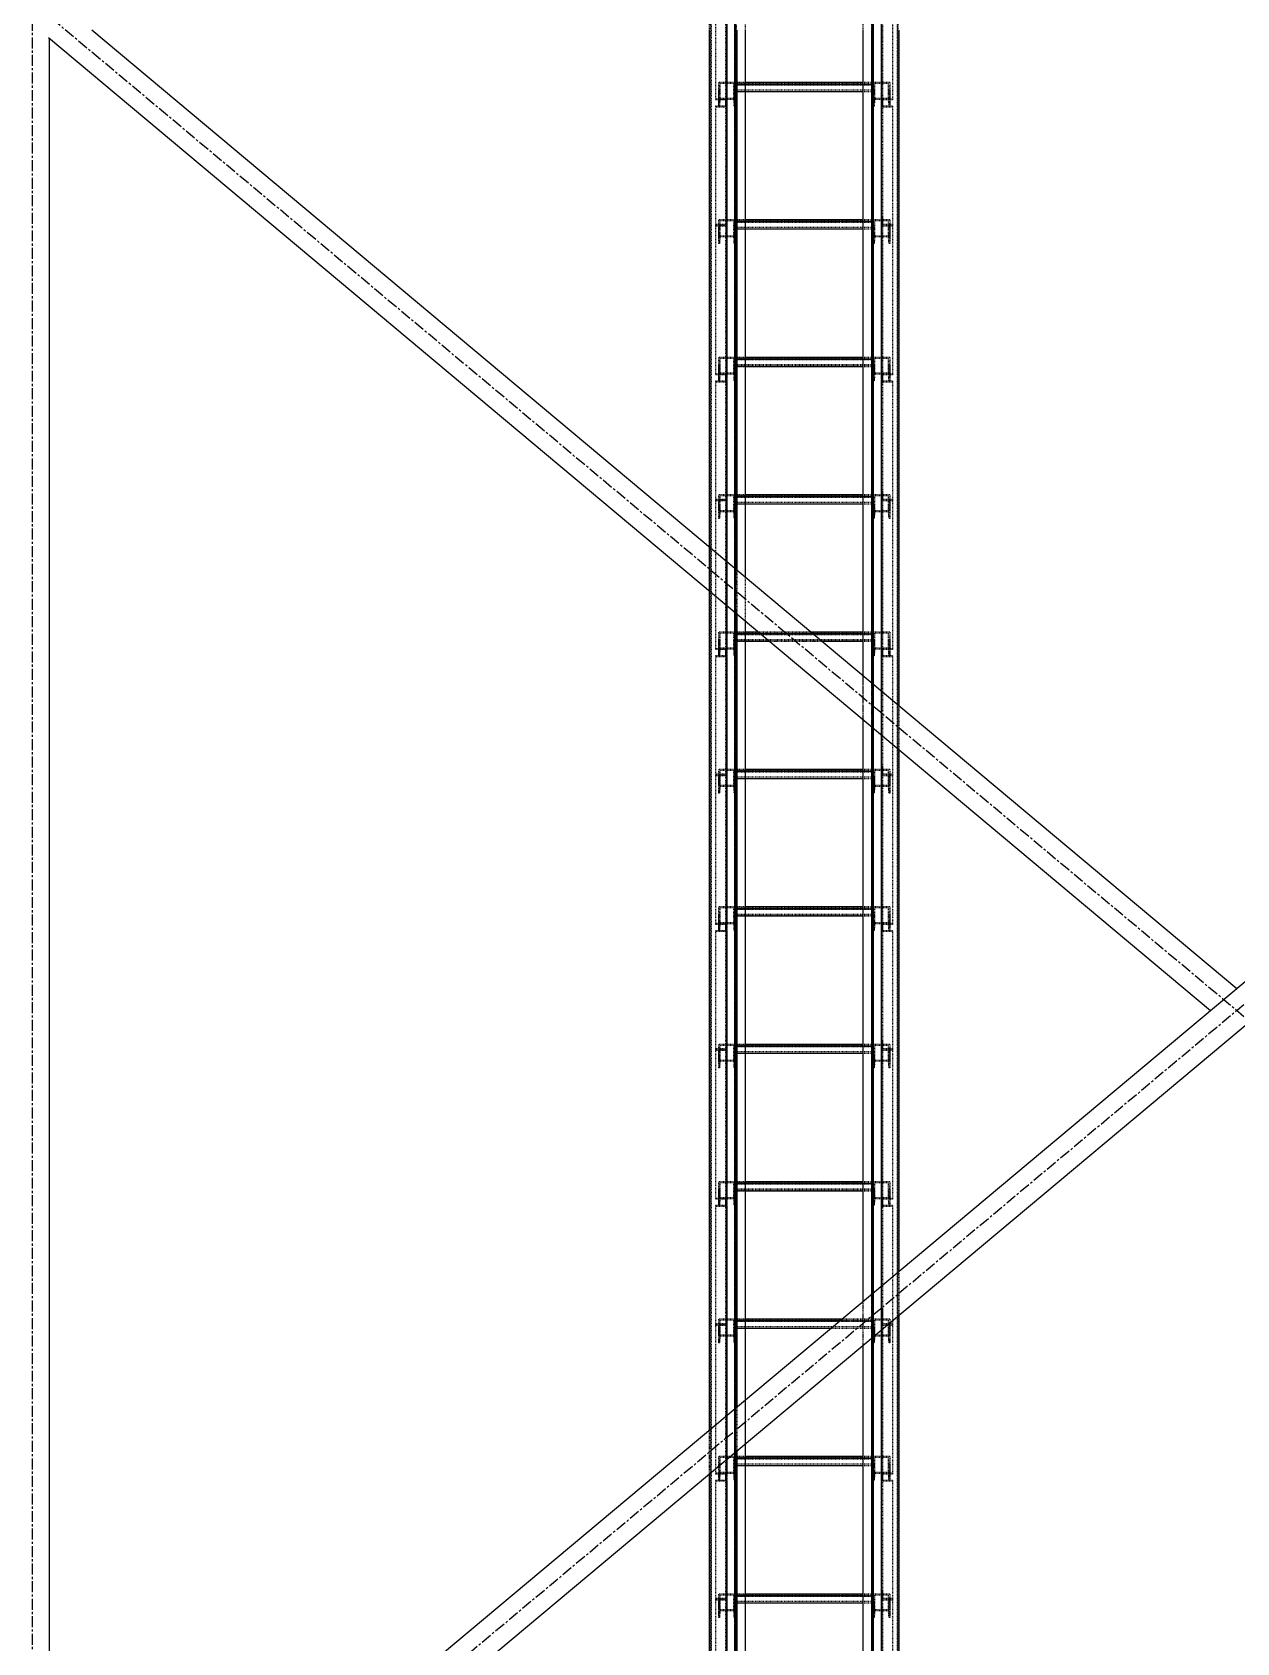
# Model space of a CAD drawing. Header units: millimetres. Extents: x 5143 to 30813, y 232 to 21408.
# Drawn here: x 10096 to 10968, y 6263 to 7429 of the extents above; entities that cross this region are included whole.
import ezdxf

# ---------------------------------------------------------------- set-up
doc = ezdxf.new("R2010")
doc.units = ezdxf.units.MM
doc.header["$LTSCALE"] = 0.25
for name, pattern in [('CENTER', [50.8, 31.75, -6.35, 6.35, -6.35]), ('XKITLINE00', [0]), ('XKITLINE02', [4, 2, -2]), ('XKITLINE03', [6, 3, -1, 1, -1])]:
    doc.linetypes.add(name, pattern=pattern)

msp = doc.modelspace()

# ---------------------------------------------------------------- linework, layer by layer
at = {"color": 3, "linetype": 'XKITLINE02'}
for p, q in [((10586.3, 7532.5), (10586.3, 5921.8)), ((10587.1, 7532.5), (10587.2, 5888.1)), ((10587.7, 7532), (10587.7, 5887.3)), ((10604.9, 7532), (10604.9, 5887.3)), ((10605, 7540.3), (10605, 5898.2)), ((10605.4, 7532.5), (10605.5, 5888.1)), ((10605.8, 7540.1), (10605.8, 5898.4)), ((10703.7, 7532.5), (10703.7, 5960.3)), ((10704.1, 7540.1), (10704.1, 5898.4)), ((10704.5, 7532.5), (10704.5, 5888.1)), ((10705, 7540.3), (10705, 5898.2)), ((10705.1, 7532), (10705.1, 5887.3)), ((10722.3, 7532), (10722.3, 5887.3)), ((10722.8, 7532.5), (10722.8, 5888.1)), ((10711, 7487.7), (10711, 7374.9)), ((10711.8, 7487.1), (10711.8, 7374.9)), ((10719, 7487.7), (10719, 7379.6)), ((10612.5, 7485), (10612.5, 5900.2)), ((10591, 7469.4), (10591, 7379.6)), ((10598.2, 7469.4), (10598.2, 7374.9)), ((10599, 7469.4), (10599, 7374.9)), ((10697.5, 7470.6), (10697.5, 5900.2)), ((10593, 7392.2), (10593, 7386.7)), ((10605, 7392.2), (10593, 7392.2)), ((10593, 7392.2), (10593, 7380.1)), ((10605, 7392.2), (10605, 7386.7)), ((10605, 7392.2), (10605, 7380.6)), ((10605, 7392.2), (10605, 7385.5)), ((10612.5, 7392.2), (10605, 7392.2)), ((10705, 7392.2), (10697.5, 7392.2)), ((10705, 7392.2), (10705, 7385.5)), ((10705, 7392.2), (10705, 7380.6)), ((10705, 7392.2), (10705, 7386.7)), ((10717, 7392.2), (10705, 7392.2)), ((10717, 7392.2), (10717, 7380.6)), ((10717, 7392.2), (10717, 7386.7)), ((10593.7, 7386.7), (10593, 7386.7)), ((10593, 7386.7), (10593, 7375.1)), ((10605, 7380.6), (10593, 7380.6)), ((10594.1, 7391.5), (10593.7, 7386.7)), ((10593.7, 7386.7), (10593.7, 7375.1)), ((10604, 7391.5), (10594.1, 7391.5)), ((10594.1, 7391.5), (10594.1, 7379.9)), ((10599, 7380.7), (10598.2, 7380.7)), ((10598.2, 7380.7), (10598.2, 7375)), ((10598.2, 7380.7), (10598.2, 7289.4)), ((10599, 7380.7), (10599, 7374.3)), ((10599, 7380.7), (10599, 7288.7)), ((10604, 7391.5), (10604.3, 7386.7)), ((10604, 7391.5), (10604, 7379.9)), ((10605, 7386.7), (10604.3, 7386.7)), ((10604.3, 7386.7), (10604.3, 7375.1)), ((10705, 7391.4), (10605, 7391.4)), ((10612.5, 7390.9), (10605, 7390.9)), ((10705, 7390.3), (10605, 7390.3)), ((10605, 7386.7), (10605, 7375.1)), ((10705, 7386.7), (10605, 7386.7)), ((10705, 7386.6), (10605, 7386.6)), ((10705, 7385.5), (10605, 7385.5)), ((10612.5, 7385.5), (10605, 7385.5)), ((10605, 7380.6), (10605, 7375.1)), ((10705, 7390.9), (10697.5, 7390.9)), ((10705, 7385.5), (10697.5, 7385.5)), ((10705, 7386.7), (10705, 7375.1)), ((10705.7, 7386.7), (10705, 7386.7)), ((10705, 7380.6), (10705, 7375.1)), ((10717, 7380.6), (10705, 7380.6)), ((10706.1, 7391.5), (10705.7, 7386.7)), ((10705.7, 7386.7), (10705.7, 7375.1)), ((10706.1, 7391.5), (10706.1, 7379.9)), ((10715.9, 7391.5), (10706.1, 7391.5)), ((10711, 7380.7), (10711, 7288.7)), ((10711.8, 7380.7), (10711, 7380.7)), ((10711.8, 7380.7), (10711.8, 7289.4)), ((10715.9, 7391.5), (10715.9, 7379.9)), ((10715.9, 7391.5), (10716.3, 7386.7)), ((10716.3, 7386.7), (10716.3, 7375.1)), ((10717, 7386.7), (10716.3, 7386.7)), ((10717, 7386.7), (10717, 7375.1)), ((10717, 7380.6), (10717, 7375.1)), ((10599, 7380.1), (10591, 7380.1)), ((10598.2, 7379.6), (10591, 7379.6)), ((10598.2, 7375), (10591, 7375)), ((10591, 7375), (10591, 7374.3)), ((10591, 7375), (10591, 7288.7)), ((10599, 7374.3), (10591, 7374.3)), ((10593, 7380.1), (10593, 7375.1)), ((10593.7, 7375.1), (10593, 7375.1)), ((10594.1, 7379.9), (10593.7, 7375.1)), ((10604, 7379.9), (10594.1, 7379.9)), ((10599, 7374.9), (10598.2, 7374.9)), ((10604, 7379.9), (10604.3, 7375.1)), ((10605, 7375.1), (10604.3, 7375.1)), ((10705.7, 7375.1), (10705, 7375.1)), ((10706.1, 7379.9), (10705.7, 7375.1)), ((10715.9, 7379.9), (10706.1, 7379.9)), ((10711, 7380.1), (10711, 7374.9)), ((10719, 7380.1), (10711, 7380.1)), ((10711.8, 7374.9), (10711, 7374.9)), ((10719, 7374.3), (10711, 7374.3)), ((10711.8, 7379.6), (10711.8, 7374.9)), ((10719, 7379.6), (10711.8, 7379.6)), ((10719, 7375), (10711.8, 7375)), ((10715.9, 7379.9), (10716.3, 7375.1)), ((10717, 7375.1), (10716.3, 7375.1)), ((10719, 7380.1), (10719, 7379.6)), ((10719, 7375), (10719, 7288.7)), ((10598.2, 7289.4), (10591, 7289.4)), ((10591, 7288.7), (10591, 7288.2)), ((10599, 7288.7), (10591, 7288.7)), ((10591, 7288.7), (10591, 7180.7)), ((10599, 7288.7), (10591, 7288.7)), ((10598.2, 7288.2), (10591, 7288.2)), ((10593, 7292.7), (10593, 7287.2)), ((10605, 7292.7), (10593, 7292.7)), ((10593, 7292.7), (10593, 7281.1)), ((10593.7, 7287.2), (10593, 7287.2)), ((10593, 7287.2), (10593, 7275.7)), ((10594.1, 7292), (10593.7, 7287.2)), ((10593.7, 7287.2), (10593.7, 7275.7)), ((10604, 7292), (10594.1, 7292)), ((10594.1, 7292), (10594.1, 7280.4)), ((10599, 7295.1), (10598.2, 7295.1)), ((10598.2, 7288.2), (10598.2, 7280.4)), ((10598.2, 7288.2), (10598.2, 7176)), ((10599, 7288.7), (10599, 7176)), ((10604, 7292), (10604.3, 7287.2)), ((10604, 7292), (10604, 7280.4)), ((10605, 7287.2), (10604.3, 7287.2)), ((10604.3, 7287.2), (10604.3, 7275.7)), ((10605, 7292.7), (10605, 7287.2)), ((10605, 7292.7), (10605, 7281.1)), ((10605, 7292.7), (10605, 7286)), ((10612.5, 7292.7), (10605, 7292.7)), ((10705, 7291.9), (10605, 7291.9)), ((10612.5, 7291.5), (10605, 7291.5)), ((10705, 7290.9), (10605, 7290.9)), ((10605, 7287.2), (10605, 7275.7)), ((10705, 7287.2), (10605, 7287.2)), ((10705, 7287.2), (10605, 7287.2)), ((10705, 7292.7), (10697.5, 7292.7)), ((10705, 7291.5), (10697.5, 7291.5)), ((10705, 7292.7), (10705, 7286)), ((10705, 7292.7), (10705, 7281.1)), ((10705, 7292.7), (10705, 7287.2)), ((10717, 7292.7), (10705, 7292.7)), ((10705, 7287.2), (10705, 7275.7)), ((10705.7, 7287.2), (10705, 7287.2)), ((10706.1, 7292), (10705.7, 7287.2)), ((10705.7, 7287.2), (10705.7, 7275.7)), ((10706.1, 7292), (10706.1, 7280.4)), ((10715.9, 7292), (10706.1, 7292)), ((10711, 7295.1), (10711, 7288.7)), ((10711.8, 7295.1), (10711, 7295.1)), ((10711, 7288.7), (10711, 7176)), ((10719, 7288.7), (10711, 7288.7)), ((10719, 7288.7), (10711, 7288.7)), ((10711.8, 7295.1), (10711.8, 7289.4)), ((10719, 7289.4), (10711.8, 7289.4)), ((10711.8, 7288.2), (10711.8, 7176)), ((10719, 7288.2), (10711.8, 7288.2)), ((10715.9, 7292), (10715.9, 7280.4)), ((10715.9, 7292), (10716.3, 7287.2)), ((10716.3, 7287.2), (10716.3, 7275.7)), ((10717, 7287.2), (10716.3, 7287.2)), ((10717, 7292.7), (10717, 7281.1)), ((10717, 7292.7), (10717, 7287.2)), ((10717, 7287.2), (10717, 7275.7)), ((10719, 7289.4), (10719, 7288.7)), ((10719, 7288.7), (10719, 7180.7)), ((10593, 7281.1), (10593, 7275.7)), ((10605, 7281.1), (10593, 7281.1)), ((10593.7, 7275.7), (10593, 7275.7)), ((10594.1, 7280.4), (10593.7, 7275.7)), ((10604, 7280.4), (10594.1, 7280.4)), ((10599, 7283.5), (10598.2, 7283.5)), ((10599, 7281.1), (10599, 7181.2)), ((10604, 7280.4), (10604.3, 7275.7)), ((10605, 7275.7), (10604.3, 7275.7)), ((10705, 7286.1), (10605, 7286.1)), ((10612.5, 7286), (10605, 7286)), ((10605, 7281.1), (10605, 7275.7)), ((10705, 7286), (10697.5, 7286)), ((10705, 7281.1), (10705, 7275.7)), ((10717, 7281.1), (10705, 7281.1)), ((10705.7, 7275.7), (10705, 7275.7)), ((10706.1, 7280.4), (10705.7, 7275.7)), ((10715.9, 7280.4), (10706.1, 7280.4)), ((10711.8, 7283.5), (10711, 7283.5)), ((10715.9, 7280.4), (10716.3, 7275.7)), ((10717, 7275.7), (10716.3, 7275.7)), ((10717, 7281.1), (10717, 7275.7)), ((10593, 7193.2), (10593, 7187.8)), ((10605, 7193.2), (10593, 7193.2)), ((10593, 7193.2), (10593, 7181.2)), ((10593.7, 7187.8), (10593, 7187.8)), ((10593, 7187.8), (10593, 7176.2)), ((10594.1, 7192.5), (10593.7, 7187.8)), ((10593.7, 7187.8), (10593.7, 7176.2)), ((10604, 7192.5), (10594.1, 7192.5)), ((10594.1, 7192.5), (10594.1, 7181)), ((10604, 7192.5), (10604.3, 7187.8)), ((10604, 7192.5), (10604, 7181)), ((10605, 7187.8), (10604.3, 7187.8)), ((10604.3, 7187.8), (10604.3, 7176.2)), ((10605, 7193.2), (10605, 7187.8)), ((10605, 7193.2), (10605, 7181.7)), ((10605, 7193.2), (10605, 7186.5)), ((10612.5, 7193.2), (10605, 7193.2)), ((10705, 7192.4), (10605, 7192.4)), ((10612.5, 7192), (10605, 7192)), ((10705, 7191.4), (10605, 7191.4)), ((10605, 7187.8), (10605, 7176.2)), ((10705, 7187.8), (10605, 7187.8)), ((10705, 7187.7), (10605, 7187.7)), ((10705, 7186.6), (10605, 7186.6)), ((10612.5, 7186.5), (10605, 7186.5)), ((10705, 7193.2), (10697.5, 7193.2)), ((10705, 7192), (10697.5, 7192)), ((10705, 7186.5), (10697.5, 7186.5)), ((10705, 7193.2), (10705, 7186.5)), ((10705, 7193.2), (10705, 7181.7)), ((10705, 7193.2), (10705, 7187.8)), ((10717, 7193.2), (10705, 7193.2)), ((10705, 7187.8), (10705, 7176.2)), ((10705.7, 7187.8), (10705, 7187.8)), ((10706.1, 7192.5), (10705.7, 7187.8)), ((10705.7, 7187.8), (10705.7, 7176.2)), ((10706.1, 7192.5), (10706.1, 7181)), ((10715.9, 7192.5), (10706.1, 7192.5)), ((10715.9, 7192.5), (10715.9, 7181)), ((10715.9, 7192.5), (10716.3, 7187.8)), ((10716.3, 7187.8), (10716.3, 7176.2)), ((10717, 7187.8), (10716.3, 7187.8)), ((10717, 7193.2), (10717, 7181.7)), ((10717, 7193.2), (10717, 7187.8)), ((10717, 7187.8), (10717, 7176.2)), ((10599, 7181.2), (10591, 7181.2)), ((10598.2, 7180.7), (10591, 7180.7)), ((10598.2, 7176.1), (10591, 7176.1)), ((10591, 7176.1), (10591, 7175.4)), ((10591, 7176.1), (10591, 7089.8)), ((10599, 7175.4), (10591, 7175.4)), ((10605, 7181.7), (10593, 7181.7)), ((10593, 7181.2), (10593, 7176.2)), ((10593.7, 7176.2), (10593, 7176.2)), ((10594.1, 7181), (10593.7, 7176.2)), ((10604, 7181), (10594.1, 7181)), ((10599, 7181.8), (10598.2, 7181.8)), ((10598.2, 7181.8), (10598.2, 7176.1)), ((10598.2, 7181.8), (10598.2, 7090.4)), ((10599, 7176), (10598.2, 7176)), ((10599, 7181.8), (10599, 7175.4)), ((10599, 7181.8), (10599, 7089.8)), ((10604, 7181), (10604.3, 7176.2)), ((10605, 7176.2), (10604.3, 7176.2)), ((10605, 7181.7), (10605, 7176.2)), ((10705, 7181.7), (10705, 7176.2)), ((10717, 7181.7), (10705, 7181.7)), ((10705.7, 7176.2), (10705, 7176.2)), ((10706.1, 7181), (10705.7, 7176.2)), ((10715.9, 7181), (10706.1, 7181)), ((10711, 7181.8), (10711, 7089.8)), ((10711.8, 7181.8), (10711, 7181.8)), ((10711, 7181.2), (10711, 7176)), ((10719, 7181.2), (10711, 7181.2)), ((10711.8, 7176), (10711, 7176)), ((10719, 7175.4), (10711, 7175.4)), ((10711.8, 7181.8), (10711.8, 7090.4)), ((10711.8, 7180.7), (10711.8, 7176)), ((10719, 7180.7), (10711.8, 7180.7)), ((10719, 7176.1), (10711.8, 7176.1)), ((10715.9, 7181), (10716.3, 7176.2)), ((10717, 7176.2), (10716.3, 7176.2)), ((10717, 7181.7), (10717, 7176.2)), ((10719, 7181.2), (10719, 7180.7)), ((10719, 7176.1), (10719, 7089.8)), ((10598.2, 7090.4), (10591, 7090.4)), ((10599, 7089.8), (10591, 7089.8)), ((10591, 7089.8), (10591, 7089.3)), ((10599, 7089.8), (10591, 7089.8)), ((10591, 7089.8), (10591, 6981.7)), ((10598.2, 7089.3), (10591, 7089.3)), ((10593, 7093.8), (10593, 7088.3)), ((10605, 7093.8), (10593, 7093.8)), ((10593, 7093.8), (10593, 7082.2)), ((10594.1, 7093.1), (10593.7, 7088.3)), ((10604, 7093.1), (10594.1, 7093.1)), ((10594.1, 7093.1), (10594.1, 7081.5)), ((10599, 7096.2), (10598.2, 7096.2)), ((10598.2, 7089.3), (10598.2, 7084.6)), ((10598.2, 7089.3), (10598.2, 6977.1)), ((10599, 7089.8), (10599, 7084.6)), ((10599, 7089.8), (10599, 6977.1)), ((10604, 7093.1), (10604.3, 7088.3)), ((10604, 7093.1), (10604, 7081.5)), ((10605, 7093.8), (10605, 7088.3)), ((10605, 7093.8), (10605, 7082.2)), ((10605, 7093.8), (10605, 7087.1)), ((10612.5, 7093.8), (10605, 7093.8)), ((10705, 7093), (10605, 7093)), ((10612.5, 7092.5), (10605, 7092.5)), ((10705, 7091.9), (10605, 7091.9)), ((10705, 7093.8), (10697.5, 7093.8)), ((10705, 7092.5), (10697.5, 7092.5)), ((10705, 7093.8), (10705, 7087.1)), ((10705, 7093.8), (10705, 7082.2)), ((10705, 7093.8), (10705, 7088.3)), ((10717, 7093.8), (10705, 7093.8)), ((10706.1, 7093.1), (10705.7, 7088.3)), ((10706.1, 7093.1), (10706.1, 7081.5)), ((10715.9, 7093.1), (10706.1, 7093.1)), ((10711, 7096.2), (10711, 7089.8)), ((10711.8, 7096.2), (10711, 7096.2)), ((10719, 7089.8), (10711, 7089.8)), ((10711, 7089.8), (10711, 6977.1)), ((10719, 7089.8), (10711, 7089.8)), ((10711.8, 7096.2), (10711.8, 7090.4)), ((10719, 7090.4), (10711.8, 7090.4)), ((10711.8, 7089.3), (10711.8, 6977.1)), ((10719, 7089.3), (10711.8, 7089.3)), ((10715.9, 7093.1), (10715.9, 7081.5)), ((10715.9, 7093.1), (10716.3, 7088.3)), ((10717, 7093.8), (10717, 7082.2)), ((10717, 7093.8), (10717, 7088.3)), ((10719, 7090.4), (10719, 7089.8)), ((10719, 7089.8), (10719, 6981.7)), ((10593.7, 7088.3), (10593, 7088.3)), ((10593, 7088.3), (10593, 7076.7)), ((10593, 7082.2), (10593, 7076.7)), ((10605, 7082.2), (10593, 7082.2)), ((10593.7, 7088.3), (10593.7, 7076.7)), ((10594.1, 7081.5), (10593.7, 7076.7)), ((10604, 7081.5), (10594.1, 7081.5)), ((10599, 7084.6), (10598.2, 7084.6)), ((10604, 7081.5), (10604.3, 7076.7)), ((10605, 7088.3), (10604.3, 7088.3)), ((10604.3, 7088.3), (10604.3, 7076.7)), ((10605, 7088.3), (10605, 7076.7)), ((10705, 7088.3), (10605, 7088.3)), ((10705, 7088.2), (10605, 7088.2)), ((10705, 7087.1), (10605, 7087.1)), ((10612.5, 7087.1), (10605, 7087.1)), ((10605, 7082.2), (10605, 7076.7)), ((10705, 7087.1), (10697.5, 7087.1)), ((10705, 7088.3), (10705, 7076.7)), ((10705.7, 7088.3), (10705, 7088.3)), ((10705, 7082.2), (10705, 7076.7)), ((10717, 7082.2), (10705, 7082.2)), ((10705.7, 7088.3), (10705.7, 7076.7)), ((10706.1, 7081.5), (10705.7, 7076.7)), ((10715.9, 7081.5), (10706.1, 7081.5)), ((10711.8, 7084.6), (10711, 7084.6)), ((10715.9, 7081.5), (10716.3, 7076.7)), ((10716.3, 7088.3), (10716.3, 7076.7)), ((10717, 7088.3), (10716.3, 7088.3)), ((10717, 7088.3), (10717, 7076.7)), ((10717, 7082.2), (10717, 7076.7)), ((10593.7, 7076.7), (10593, 7076.7)), ((10605, 7076.7), (10604.3, 7076.7)), ((10705.7, 7076.7), (10705, 7076.7)), ((10717, 7076.7), (10716.3, 7076.7)), ((10586.3, 7055.9), (10586.3, 7024.2)), ((10606.3, 7039.2), (10606.3, 7007.4)), ((10612.5, 7034), (10612.5, 7002.2)), ((10593, 6994.3), (10593, 6988.8)), ((10605, 6994.3), (10593, 6994.3)), ((10593, 6994.3), (10593, 6982.3)), ((10593.7, 6988.8), (10593, 6988.8)), ((10593, 6988.8), (10593, 6977.3)), ((10594.1, 6993.6), (10593.7, 6988.8)), ((10593.7, 6988.8), (10593.7, 6977.3)), ((10604, 6993.6), (10594.1, 6993.6)), ((10594.1, 6993.6), (10594.1, 6982.1)), ((10604, 6993.6), (10604.3, 6988.8)), ((10604, 6993.6), (10604, 6982.1)), ((10605, 6988.8), (10604.3, 6988.8)), ((10604.3, 6988.8), (10604.3, 6977.3)), ((10605, 6994.3), (10605, 6988.8)), ((10605, 6994.3), (10605, 6982.7)), ((10605, 6994.3), (10605, 6987.6)), ((10612.5, 6994.3), (10605, 6994.3)), ((10705, 6993.5), (10605, 6993.5)), ((10612.5, 6993.1), (10605, 6993.1)), ((10705, 6992.5), (10605, 6992.5)), ((10605, 6988.8), (10605, 6977.3)), ((10705, 6988.8), (10605, 6988.8)), ((10705, 6988.8), (10605, 6988.8)), ((10705, 6987.7), (10605, 6987.7)), ((10612.5, 6987.6), (10605, 6987.6)), ((10659.9, 6994.3), (10622, 6994.3)), ((10661.4, 6993.1), (10623.4, 6993.1)), ((10667.9, 6987.6), (10630, 6987.6)), ((10705, 6994.3), (10697.5, 6994.3)), ((10705, 6993.1), (10697.5, 6993.1)), ((10705, 6987.6), (10697.5, 6987.6)), ((10705, 6994.3), (10705, 6982.7)), ((10705, 6994.3), (10705, 6988.8)), ((10717, 6994.3), (10705, 6994.3)), ((10705, 6994.3), (10705, 6987.6)), ((10705, 6988.8), (10705, 6977.3)), ((10705.7, 6988.8), (10705, 6988.8)), ((10706.1, 6993.6), (10705.7, 6988.8)), ((10705.7, 6988.8), (10705.7, 6977.3)), ((10706.1, 6993.6), (10706.1, 6982.1)), ((10715.9, 6993.6), (10706.1, 6993.6)), ((10715.9, 6993.6), (10715.9, 6982.1)), ((10715.9, 6993.6), (10716.3, 6988.8)), ((10716.3, 6988.8), (10716.3, 6977.3)), ((10717, 6988.8), (10716.3, 6988.8)), ((10717, 6994.3), (10717, 6982.7)), ((10717, 6994.3), (10717, 6988.8)), ((10717, 6988.8), (10717, 6977.3)), ((10599, 6982.3), (10591, 6982.3)), ((10598.2, 6981.7), (10591, 6981.7)), ((10598.2, 6977.1), (10591, 6977.1)), ((10591, 6977.1), (10591, 6976.5)), ((10591, 6977.1), (10591, 6890.9)), ((10599, 6976.5), (10591, 6976.5)), ((10605, 6982.7), (10593, 6982.7)), ((10593, 6982.3), (10593, 6977.3)), ((10593.7, 6977.3), (10593, 6977.3)), ((10594.1, 6982.1), (10593.7, 6977.3)), ((10604, 6982.1), (10594.1, 6982.1)), ((10599, 6982.8), (10598.2, 6982.8)), ((10598.2, 6982.8), (10598.2, 6977.1)), ((10598.2, 6982.8), (10598.2, 6891.5)), ((10599, 6977.1), (10598.2, 6977.1)), ((10599, 6982.8), (10599, 6976.5)), ((10599, 6982.8), (10599, 6890.9)), ((10604, 6982.1), (10604.3, 6977.3)), ((10605, 6977.3), (10604.3, 6977.3)), ((10605, 6982.7), (10605, 6977.3)), ((10705, 6982.7), (10705, 6977.3)), ((10717, 6982.7), (10705, 6982.7)), ((10705.7, 6977.3), (10705, 6977.3)), ((10706.1, 6982.1), (10705.7, 6977.3)), ((10715.9, 6982.1), (10706.1, 6982.1)), ((10711, 6982.8), (10711, 6890.9)), ((10711.8, 6982.8), (10711, 6982.8)), ((10711, 6982.3), (10711, 6977.1)), ((10719, 6982.3), (10711, 6982.3)), ((10711.8, 6977.1), (10711, 6977.1)), ((10719, 6976.5), (10711, 6976.5)), ((10711.8, 6982.8), (10711.8, 6891.5)), ((10711.8, 6981.7), (10711.8, 6977.1)), ((10719, 6981.7), (10711.8, 6981.7)), ((10719, 6977.1), (10711.8, 6977.1)), ((10715.9, 6982.1), (10716.3, 6977.3)), ((10717, 6977.3), (10716.3, 6977.3)), ((10717, 6982.7), (10717, 6977.3)), ((10719, 6982.3), (10719, 6981.7)), ((10719, 6977.1), (10719, 6890.9)), ((10697.5, 6962.8), (10697.5, 6931)), ((10703.7, 6957.6), (10703.7, 6925.9)), ((10723.7, 6940.9), (10723.7, 6909.1)), ((10598.2, 6891.5), (10591, 6891.5)), ((10599, 6890.9), (10591, 6890.9)), ((10591, 6890.9), (10591, 6890.3)), ((10599, 6890.9), (10591, 6890.9)), ((10591, 6890.9), (10591, 6782.8)), ((10593, 6894.8), (10593, 6889.4)), ((10605, 6894.8), (10593, 6894.8)), ((10593, 6894.8), (10593, 6883.3)), ((10594.1, 6894.1), (10593.7, 6889.4)), ((10604, 6894.1), (10594.1, 6894.1)), ((10594.1, 6894.1), (10594.1, 6882.6)), ((10599, 6897.2), (10598.2, 6897.2)), ((10599, 6890.9), (10599, 6778.1)), ((10604, 6894.1), (10604.3, 6889.4)), ((10604, 6894.1), (10604, 6882.6)), ((10605, 6894.8), (10605, 6889.4)), ((10605, 6894.8), (10605, 6883.3)), ((10605, 6894.8), (10605, 6888.1)), ((10612.5, 6894.8), (10605, 6894.8)), ((10705, 6894), (10605, 6894)), ((10612.5, 6893.6), (10605, 6893.6)), ((10705, 6893), (10605, 6893)), ((10705, 6894.8), (10697.5, 6894.8)), ((10705, 6893.6), (10697.5, 6893.6)), ((10705, 6894.8), (10705, 6888.1)), ((10705, 6894.8), (10705, 6883.3)), ((10705, 6894.8), (10705, 6889.4)), ((10717, 6894.8), (10705, 6894.8)), ((10706.1, 6894.1), (10705.7, 6889.4)), ((10706.1, 6894.1), (10706.1, 6882.6)), ((10715.9, 6894.1), (10706.1, 6894.1)), ((10711, 6897.2), (10711, 6890.9)), ((10711.8, 6897.2), (10711, 6897.2)), ((10719, 6890.9), (10711, 6890.9)), ((10711, 6890.9), (10711, 6778.1)), ((10719, 6890.9), (10711, 6890.9)), ((10711.8, 6897.2), (10711.8, 6891.5)), ((10719, 6891.5), (10711.8, 6891.5)), ((10715.9, 6894.1), (10715.9, 6882.6)), ((10715.9, 6894.1), (10716.3, 6889.4)), ((10717, 6894.8), (10717, 6883.3)), ((10717, 6894.8), (10717, 6889.4)), ((10719, 6891.5), (10719, 6890.9)), ((10719, 6890.9), (10719, 6782.8)), ((10598.2, 6890.3), (10591, 6890.3)), ((10593.7, 6889.4), (10593, 6889.4)), ((10593, 6889.4), (10593, 6877.8)), ((10593, 6883.3), (10593, 6877.8)), ((10605, 6883.3), (10593, 6883.3)), ((10593.7, 6889.4), (10593.7, 6877.8)), ((10594.1, 6882.6), (10593.7, 6877.8)), ((10604, 6882.6), (10594.1, 6882.6)), ((10598.2, 6890.3), (10598.2, 6882.6)), ((10598.2, 6890.3), (10598.2, 6778.1)), ((10599, 6885.7), (10598.2, 6885.7)), ((10599, 6883.3), (10599, 6783.3)), ((10604, 6882.6), (10604.3, 6877.8)), ((10605, 6889.4), (10604.3, 6889.4)), ((10604.3, 6889.4), (10604.3, 6877.8)), ((10605, 6889.4), (10605, 6877.8)), ((10705, 6889.4), (10605, 6889.4)), ((10705, 6889.3), (10605, 6889.3)), ((10705, 6888.2), (10605, 6888.2)), ((10612.5, 6888.1), (10605, 6888.1)), ((10605, 6883.3), (10605, 6877.8)), ((10705, 6888.1), (10697.5, 6888.1)), ((10705, 6889.4), (10705, 6877.8)), ((10705.7, 6889.4), (10705, 6889.4)), ((10705, 6883.3), (10705, 6877.8)), ((10717, 6883.3), (10705, 6883.3)), ((10705.7, 6889.4), (10705.7, 6877.8)), ((10706.1, 6882.6), (10705.7, 6877.8)), ((10715.9, 6882.6), (10706.1, 6882.6)), ((10711.8, 6885.7), (10711, 6885.7)), ((10711.8, 6890.3), (10711.8, 6778.1)), ((10719, 6890.3), (10711.8, 6890.3)), ((10715.9, 6882.6), (10716.3, 6877.8)), ((10716.3, 6889.4), (10716.3, 6877.8)), ((10717, 6889.4), (10716.3, 6889.4)), ((10717, 6889.4), (10717, 6877.8)), ((10717, 6883.3), (10717, 6877.8)), ((10593.7, 6877.8), (10593, 6877.8)), ((10605, 6877.8), (10604.3, 6877.8)), ((10705.7, 6877.8), (10705, 6877.8)), ((10717, 6877.8), (10716.3, 6877.8)), ((10593, 6795.4), (10593, 6789.9)), ((10605, 6795.4), (10593, 6795.4)), ((10593, 6795.4), (10593, 6783.3)), ((10593.7, 6789.9), (10593, 6789.9)), ((10593, 6789.9), (10593, 6778.3)), ((10594.1, 6794.7), (10593.7, 6789.9)), ((10593.7, 6789.9), (10593.7, 6778.3)), ((10604, 6794.7), (10594.1, 6794.7)), ((10594.1, 6794.7), (10594.1, 6783.1)), ((10604, 6794.7), (10604.3, 6789.9)), ((10604, 6794.7), (10604, 6783.1)), ((10605, 6789.9), (10604.3, 6789.9)), ((10604.3, 6789.9), (10604.3, 6778.3)), ((10605, 6795.4), (10605, 6789.9)), ((10605, 6795.4), (10605, 6783.8)), ((10605, 6795.4), (10605, 6788.7)), ((10612.5, 6795.4), (10605, 6795.4)), ((10705, 6794.6), (10605, 6794.6)), ((10612.5, 6794.1), (10605, 6794.1)), ((10705, 6793.5), (10605, 6793.5)), ((10605, 6789.9), (10605, 6778.3)), ((10705, 6789.9), (10605, 6789.9)), ((10705, 6789.8), (10605, 6789.8)), ((10705, 6788.7), (10605, 6788.7)), ((10612.5, 6788.7), (10605, 6788.7)), ((10705, 6795.4), (10697.5, 6795.4)), ((10705, 6794.1), (10697.5, 6794.1)), ((10705, 6788.7), (10697.5, 6788.7)), ((10705, 6795.4), (10705, 6788.7)), ((10705, 6795.4), (10705, 6783.8)), ((10705, 6795.4), (10705, 6789.9)), ((10717, 6795.4), (10705, 6795.4)), ((10705, 6789.9), (10705, 6778.3)), ((10705.7, 6789.9), (10705, 6789.9)), ((10706.1, 6794.7), (10705.7, 6789.9)), ((10705.7, 6789.9), (10705.7, 6778.3)), ((10706.1, 6794.7), (10706.1, 6783.1)), ((10715.9, 6794.7), (10706.1, 6794.7)), ((10715.9, 6794.7), (10715.9, 6783.1)), ((10715.9, 6794.7), (10716.3, 6789.9)), ((10716.3, 6789.9), (10716.3, 6778.3)), ((10717, 6789.9), (10716.3, 6789.9)), ((10717, 6795.4), (10717, 6783.8)), ((10717, 6795.4), (10717, 6789.9)), ((10717, 6789.9), (10717, 6778.3)), ((10599, 6783.3), (10591, 6783.3)), ((10598.2, 6782.8), (10591, 6782.8)), ((10598.2, 6778.2), (10591, 6778.2)), ((10591, 6778.2), (10591, 6777.6)), ((10591, 6778.2), (10591, 6691.9)), ((10599, 6777.6), (10591, 6777.6)), ((10605, 6783.8), (10593, 6783.8)), ((10593, 6783.3), (10593, 6778.3)), ((10593.7, 6778.3), (10593, 6778.3)), ((10594.1, 6783.1), (10593.7, 6778.3)), ((10604, 6783.1), (10594.1, 6783.1)), ((10599, 6783.9), (10598.2, 6783.9)), ((10598.2, 6783.9), (10598.2, 6778.2)), ((10598.2, 6783.9), (10598.2, 6692.6)), ((10599, 6778.1), (10598.2, 6778.1)), ((10599, 6783.9), (10599, 6777.6)), ((10599, 6783.9), (10599, 6691.9)), ((10604, 6783.1), (10604.3, 6778.3)), ((10605, 6778.3), (10604.3, 6778.3)), ((10605, 6783.8), (10605, 6778.3)), ((10705, 6783.8), (10705, 6778.3)), ((10717, 6783.8), (10705, 6783.8)), ((10705.7, 6778.3), (10705, 6778.3)), ((10706.1, 6783.1), (10705.7, 6778.3)), ((10715.9, 6783.1), (10706.1, 6783.1)), ((10711, 6783.9), (10711, 6691.9)), ((10711.8, 6783.9), (10711, 6783.9)), ((10711, 6783.3), (10711, 6778.1)), ((10719, 6783.3), (10711, 6783.3)), ((10711.8, 6778.1), (10711, 6778.1)), ((10719, 6777.6), (10711, 6777.6)), ((10711.8, 6783.9), (10711.8, 6692.6)), ((10711.8, 6782.8), (10711.8, 6778.1)), ((10719, 6782.8), (10711.8, 6782.8)), ((10719, 6778.2), (10711.8, 6778.2)), ((10715.9, 6783.1), (10716.3, 6778.3)), ((10717, 6778.3), (10716.3, 6778.3)), ((10717, 6783.8), (10717, 6778.3)), ((10719, 6783.3), (10719, 6782.8)), ((10719, 6778.2), (10719, 6691.9)), ((10598.2, 6692.6), (10591, 6692.6)), ((10593, 6695.9), (10593, 6690.4)), ((10605, 6695.9), (10593, 6695.9)), ((10593, 6695.9), (10593, 6684.3)), ((10594.1, 6695.2), (10593.7, 6690.4)), ((10604, 6695.2), (10594.1, 6695.2)), ((10594.1, 6695.2), (10594.1, 6683.7)), ((10599, 6698.3), (10598.2, 6698.3)), ((10604, 6695.2), (10604.3, 6690.4)), ((10604, 6695.2), (10604, 6683.7)), ((10605, 6695.9), (10605, 6690.4)), ((10605, 6695.9), (10605, 6684.3)), ((10605, 6695.9), (10605, 6689.2)), ((10612.5, 6695.9), (10605, 6695.9)), ((10705, 6695.1), (10605, 6695.1)), ((10612.5, 6694.7), (10605, 6694.7)), ((10705, 6694.1), (10605, 6694.1)), ((10705, 6695.9), (10697.5, 6695.9)), ((10705, 6694.7), (10697.5, 6694.7)), ((10705, 6695.9), (10705, 6689.2)), ((10705, 6695.9), (10705, 6684.3)), ((10705, 6695.9), (10705, 6690.4)), ((10717, 6695.9), (10705, 6695.9)), ((10706.1, 6695.2), (10705.7, 6690.4)), ((10706.1, 6695.2), (10706.1, 6683.7)), ((10715.9, 6695.2), (10706.1, 6695.2)), ((10711, 6698.3), (10711, 6691.9)), ((10711.8, 6698.3), (10711, 6698.3)), ((10711.8, 6698.3), (10711.8, 6692.6)), ((10719, 6692.6), (10711.8, 6692.6)), ((10715.9, 6695.2), (10715.9, 6683.7)), ((10715.9, 6695.2), (10716.3, 6690.4)), ((10717, 6695.9), (10717, 6684.3)), ((10717, 6695.9), (10717, 6690.4)), ((10719, 6692.6), (10719, 6691.9)), ((10599, 6691.9), (10591, 6691.9)), ((10591, 6691.9), (10591, 6691.4)), ((10599, 6691.9), (10591, 6691.9)), ((10591, 6691.9), (10591, 6583.9)), ((10598.2, 6691.4), (10591, 6691.4)), ((10593.7, 6690.4), (10593, 6690.4)), ((10593, 6690.4), (10593, 6678.9)), ((10593, 6684.3), (10593, 6678.9)), ((10605, 6684.3), (10593, 6684.3)), ((10593.7, 6690.4), (10593.7, 6678.9)), ((10594.1, 6683.7), (10593.7, 6678.9)), ((10604, 6683.7), (10594.1, 6683.7)), ((10598.2, 6691.4), (10598.2, 6683.7)), ((10598.2, 6691.4), (10598.2, 6579.2)), ((10599, 6686.7), (10598.2, 6686.7)), ((10599, 6691.9), (10599, 6579.2)), ((10599, 6684.3), (10599, 6584.4)), ((10604, 6683.7), (10604.3, 6678.9)), ((10605, 6690.4), (10604.3, 6690.4)), ((10604.3, 6690.4), (10604.3, 6678.9)), ((10605, 6690.4), (10605, 6678.9)), ((10705, 6690.4), (10605, 6690.4)), ((10705, 6690.4), (10605, 6690.4)), ((10705, 6689.3), (10605, 6689.3)), ((10612.5, 6689.2), (10605, 6689.2)), ((10605, 6684.3), (10605, 6678.9)), ((10705, 6689.2), (10697.5, 6689.2)), ((10705, 6690.4), (10705, 6678.9)), ((10705.7, 6690.4), (10705, 6690.4)), ((10705, 6684.3), (10705, 6678.9)), ((10717, 6684.3), (10705, 6684.3)), ((10705.7, 6690.4), (10705.7, 6678.9)), ((10706.1, 6683.7), (10705.7, 6678.9)), ((10715.9, 6683.7), (10706.1, 6683.7)), ((10711, 6691.9), (10711, 6579.2)), ((10719, 6691.9), (10711, 6691.9)), ((10719, 6691.9), (10711, 6691.9)), ((10711.8, 6686.7), (10711, 6686.7)), ((10711.8, 6691.4), (10711.8, 6579.2)), ((10719, 6691.4), (10711.8, 6691.4)), ((10715.9, 6683.7), (10716.3, 6678.9)), ((10716.3, 6690.4), (10716.3, 6678.9)), ((10717, 6690.4), (10716.3, 6690.4)), ((10717, 6690.4), (10717, 6678.9)), ((10717, 6684.3), (10717, 6678.9)), ((10719, 6691.9), (10719, 6583.9)), ((10593.7, 6678.9), (10593, 6678.9)), ((10605, 6678.9), (10604.3, 6678.9)), ((10705.7, 6678.9), (10705, 6678.9)), ((10717, 6678.9), (10716.3, 6678.9)), ((10593, 6596.4), (10593, 6591)), ((10605, 6596.4), (10593, 6596.4)), ((10593, 6596.4), (10593, 6584.4)), ((10593.7, 6591), (10593, 6591)), ((10593, 6591), (10593, 6579.4)), ((10594.1, 6595.7), (10593.7, 6591)), ((10593.7, 6591), (10593.7, 6579.4)), ((10604, 6595.7), (10594.1, 6595.7)), ((10594.1, 6595.7), (10594.1, 6584.2)), ((10604, 6595.7), (10604.3, 6591)), ((10604, 6595.7), (10604, 6584.2)), ((10605, 6591), (10604.3, 6591)), ((10604.3, 6591), (10604.3, 6579.4)), ((10605, 6596.4), (10605, 6591)), ((10605, 6596.4), (10605, 6584.9)), ((10605, 6596.4), (10605, 6589.7)), ((10612.5, 6596.4), (10605, 6596.4)), ((10705, 6595.6), (10605, 6595.6)), ((10612.5, 6595.2), (10605, 6595.2)), ((10705, 6594.6), (10605, 6594.6)), ((10605, 6591), (10605, 6579.4)), ((10705, 6591), (10605, 6591)), ((10705, 6590.9), (10605, 6590.9)), ((10705, 6589.8), (10605, 6589.8)), ((10612.5, 6589.7), (10605, 6589.7)), ((10705, 6596.4), (10697.5, 6596.4)), ((10705, 6595.2), (10697.5, 6595.2)), ((10705, 6589.7), (10697.5, 6589.7)), ((10705, 6596.4), (10705, 6589.7)), ((10705, 6596.4), (10705, 6584.9)), ((10705, 6596.4), (10705, 6591)), ((10717, 6596.4), (10705, 6596.4)), ((10705, 6591), (10705, 6579.4)), ((10705.7, 6591), (10705, 6591)), ((10706.1, 6595.7), (10705.7, 6591)), ((10705.7, 6591), (10705.7, 6579.4)), ((10706.1, 6595.7), (10706.1, 6584.2)), ((10715.9, 6595.7), (10706.1, 6595.7)), ((10715.9, 6595.7), (10715.9, 6584.2)), ((10715.9, 6595.7), (10716.3, 6591)), ((10716.3, 6591), (10716.3, 6579.4)), ((10717, 6591), (10716.3, 6591)), ((10717, 6596.4), (10717, 6584.9)), ((10717, 6596.4), (10717, 6591)), ((10717, 6591), (10717, 6579.4)), ((10599, 6584.4), (10591, 6584.4)), ((10598.2, 6583.9), (10591, 6583.9)), ((10598.2, 6579.3), (10591, 6579.3)), ((10591, 6579.3), (10591, 6578.6)), ((10591, 6579.3), (10591, 6493)), ((10599, 6578.6), (10591, 6578.6)), ((10605, 6584.9), (10593, 6584.9)), ((10593, 6584.4), (10593, 6579.4)), ((10593.7, 6579.4), (10593, 6579.4)), ((10594.1, 6584.2), (10593.7, 6579.4)), ((10604, 6584.2), (10594.1, 6584.2)), ((10599, 6585), (10598.2, 6585)), ((10598.2, 6585), (10598.2, 6579.3)), ((10598.2, 6585), (10598.2, 6493.6)), ((10599, 6579.2), (10598.2, 6579.2)), ((10599, 6585), (10599, 6578.6)), ((10599, 6585), (10599, 6493)), ((10604, 6584.2), (10604.3, 6579.4)), ((10605, 6579.4), (10604.3, 6579.4)), ((10605, 6584.9), (10605, 6579.4)), ((10705, 6584.9), (10705, 6579.4)), ((10717, 6584.9), (10705, 6584.9)), ((10705.7, 6579.4), (10705, 6579.4)), ((10706.1, 6584.2), (10705.7, 6579.4)), ((10715.9, 6584.2), (10706.1, 6584.2)), ((10711, 6585), (10711, 6497.2)), ((10711.8, 6585), (10711, 6585)), ((10711, 6584.4), (10711, 6579.2)), ((10719, 6584.4), (10711, 6584.4)), ((10711.8, 6579.2), (10711, 6579.2)), ((10719, 6578.6), (10711, 6578.6)), ((10711.8, 6585), (10711.8, 6497.9)), ((10711.8, 6583.9), (10711.8, 6579.2)), ((10719, 6583.9), (10711.8, 6583.9)), ((10719, 6579.3), (10711.8, 6579.3)), ((10715.9, 6584.2), (10716.3, 6579.4)), ((10717, 6579.4), (10716.3, 6579.4)), ((10717, 6584.9), (10717, 6579.4)), ((10719, 6584.4), (10719, 6583.9)), ((10719, 6579.3), (10719, 6493)), ((10719, 6579.3), (10719, 6495.9)), ((10723.7, 6531.4), (10723.7, 6499.7)), ((10697.5, 6509.5), (10697.5, 6477.7)), ((10703.7, 6514.7), (10703.7, 6482.9)), ((10593, 6497), (10593, 6491.5)), ((10605, 6497), (10593, 6497)), ((10593, 6497), (10593, 6485.4)), ((10594.1, 6496.3), (10593.7, 6491.5)), ((10604, 6496.3), (10594.1, 6496.3)), ((10594.1, 6496.3), (10594.1, 6484.7)), ((10599, 6499.4), (10598.2, 6499.4)), ((10604, 6496.3), (10604.3, 6491.5)), ((10604, 6496.3), (10604, 6484.7)), ((10605, 6497), (10605, 6491.5)), ((10605, 6497), (10605, 6485.4)), ((10605, 6497), (10605, 6490.3)), ((10612.5, 6497), (10605, 6497)), ((10705, 6496.2), (10605, 6496.2)), ((10612.5, 6495.7), (10605, 6495.7)), ((10705, 6495.2), (10605, 6495.2)), ((10705, 6495.7), (10681.1, 6495.7)), ((10705, 6497), (10682.5, 6497)), ((10705, 6497), (10705, 6490.3)), ((10705, 6497), (10705, 6485.4)), ((10717, 6497), (10705, 6497)), ((10705, 6495.5), (10705, 6491.5)), ((10706.1, 6496.3), (10705.7, 6491.5)), ((10706.1, 6496.3), (10706.1, 6484.7)), ((10715.9, 6496.3), (10706.1, 6496.3)), ((10711, 6504), (10711, 6493)), ((10711.8, 6499.4), (10711, 6499.4)), ((10711.8, 6504.7), (10711.8, 6493.6)), ((10715.9, 6496.3), (10715.9, 6484.7)), ((10715.9, 6496.3), (10716.3, 6491.5)), ((10717, 6497), (10717, 6485.4)), ((10717, 6497), (10717, 6491.5)), ((10598.2, 6493.6), (10591, 6493.6)), ((10599, 6493), (10591, 6493)), ((10591, 6493), (10591, 6492.5)), ((10599, 6493), (10591, 6493)), ((10591, 6493), (10591, 6384.9)), ((10598.2, 6492.5), (10591, 6492.5)), ((10593.7, 6491.5), (10593, 6491.5)), ((10593, 6491.5), (10593, 6479.9)), ((10593, 6485.4), (10593, 6479.9)), ((10605, 6485.4), (10593, 6485.4)), ((10593.7, 6491.5), (10593.7, 6479.9)), ((10594.1, 6484.7), (10593.7, 6479.9)), ((10604, 6484.7), (10594.1, 6484.7)), ((10598.2, 6492.5), (10598.2, 6487.8)), ((10598.2, 6492.5), (10598.2, 6380.3)), ((10599, 6487.8), (10598.2, 6487.8)), ((10599, 6493), (10599, 6487.8)), ((10599, 6493), (10599, 6380.3)), ((10604, 6484.7), (10604.3, 6479.9)), ((10605, 6491.5), (10604.3, 6491.5)), ((10604.3, 6491.5), (10604.3, 6479.9)), ((10605, 6491.5), (10605, 6479.9)), ((10705, 6491.5), (10605, 6491.5)), ((10705, 6491.4), (10605, 6491.4)), ((10705, 6490.3), (10605, 6490.3)), ((10612.5, 6490.3), (10605, 6490.3)), ((10605, 6485.4), (10605, 6479.9)), ((10705, 6490.3), (10674.5, 6490.3)), ((10705, 6491.5), (10705, 6479.9)), ((10705.7, 6491.5), (10705, 6491.5)), ((10705, 6485.4), (10705, 6479.9)), ((10717, 6485.4), (10705, 6485.4)), ((10705.7, 6491.5), (10705.7, 6479.9)), ((10706.1, 6484.7), (10705.7, 6479.9)), ((10715.9, 6484.7), (10706.1, 6484.7)), ((10719, 6493), (10711, 6493)), ((10711, 6493), (10711, 6380.3)), ((10719, 6493), (10711, 6493)), ((10711.8, 6487.8), (10711, 6487.8)), ((10719, 6493.6), (10711.8, 6493.6)), ((10711.8, 6492.5), (10711.8, 6380.3)), ((10719, 6492.5), (10711.8, 6492.5)), ((10715.9, 6484.7), (10716.3, 6479.9)), ((10716.3, 6491.5), (10716.3, 6479.9)), ((10717, 6491.5), (10716.3, 6491.5)), ((10717, 6491.5), (10717, 6479.9)), ((10717, 6485.4), (10717, 6479.9)), ((10719, 6493), (10719, 6384.9)), ((10593.7, 6479.9), (10593, 6479.9)), ((10605, 6479.9), (10604.3, 6479.9)), ((10705.7, 6479.9), (10705, 6479.9)), ((10717, 6479.9), (10716.3, 6479.9)), ((10612.5, 6438.3), (10612.5, 6406.5)), ((10606.3, 6433.1), (10606.3, 6401.4)), ((10586.3, 6416.4), (10586.3, 6384.6)), ((10593, 6397.5), (10593, 6390.4)), ((10605, 6397.5), (10593, 6397.5)), ((10593, 6397.5), (10593, 6385.5)), ((10593.7, 6392), (10593, 6392)), ((10593, 6390.4), (10593, 6380.5)), ((10594.1, 6396.8), (10593.7, 6392)), ((10593.7, 6392), (10593.7, 6380.5)), ((10604, 6396.8), (10594.1, 6396.8)), ((10594.1, 6396.8), (10594.1, 6385.3)), ((10604, 6396.8), (10604.3, 6392)), ((10604, 6396.8), (10604, 6385.3)), ((10605, 6392), (10604.3, 6392)), ((10604.3, 6392), (10604.3, 6380.5)), ((10605, 6397.5), (10605, 6392)), ((10605, 6397.5), (10605, 6385.9)), ((10605, 6397.5), (10605, 6390.8)), ((10612.5, 6397.5), (10605, 6397.5)), ((10705, 6396.7), (10605, 6396.7)), ((10612.5, 6396.3), (10605, 6396.3)), ((10705, 6395.7), (10605, 6395.7)), ((10605, 6392), (10605, 6380.5)), ((10705, 6392), (10605, 6392)), ((10705, 6392), (10605, 6392)), ((10705, 6390.9), (10605, 6390.9)), ((10612.5, 6390.8), (10605, 6390.8)), ((10705, 6397.5), (10697.5, 6397.5)), ((10705, 6396.3), (10697.5, 6396.3)), ((10705, 6390.8), (10697.5, 6390.8)), ((10705, 6397.5), (10705, 6385.9)), ((10705, 6397.5), (10705, 6392)), ((10717, 6397.5), (10705, 6397.5)), ((10705, 6397.5), (10705, 6390.8)), ((10705, 6392), (10705, 6380.5)), ((10705.7, 6392), (10705, 6392)), ((10706.1, 6396.8), (10705.7, 6392)), ((10705.7, 6392), (10705.7, 6380.5)), ((10706.1, 6396.8), (10706.1, 6385.3)), ((10715.9, 6396.8), (10706.1, 6396.8)), ((10715.9, 6396.8), (10715.9, 6385.3)), ((10715.9, 6396.8), (10716.3, 6392)), ((10716.3, 6392), (10716.3, 6380.5)), ((10717, 6392), (10716.3, 6392)), ((10717, 6397.5), (10717, 6385.9)), ((10717, 6397.5), (10717, 6392)), ((10717, 6392), (10717, 6380.5)), ((10599, 6385.5), (10591, 6385.5)), ((10598.2, 6384.9), (10591, 6384.9)), ((10598.2, 6380.3), (10591, 6380.3)), ((10591, 6380.3), (10591, 6379.7)), ((10591, 6380.3), (10591, 6294.1)), ((10599, 6379.7), (10591, 6379.7)), ((10605, 6385.9), (10593, 6385.9)), ((10593, 6385.5), (10593, 6380.5)), ((10593.7, 6380.5), (10593, 6380.5)), ((10594.1, 6385.3), (10593.7, 6380.5)), ((10604, 6385.3), (10594.1, 6385.3)), ((10599, 6386), (10598.2, 6386)), ((10598.2, 6386), (10598.2, 6380.3)), ((10598.2, 6386), (10598.2, 6294.7)), ((10599, 6380.3), (10598.2, 6380.3)), ((10599, 6386), (10599, 6379.7)), ((10599, 6386), (10599, 6294.1)), ((10604, 6385.3), (10604.3, 6380.5)), ((10605, 6380.5), (10604.3, 6380.5)), ((10605, 6385.9), (10605, 6380.5)), ((10705, 6385.9), (10705, 6380.5)), ((10717, 6385.9), (10705, 6385.9)), ((10705.7, 6380.5), (10705, 6380.5)), ((10706.1, 6385.3), (10705.7, 6380.5)), ((10715.9, 6385.3), (10706.1, 6385.3)), ((10711, 6386), (10711, 6294.1)), ((10711.8, 6386), (10711, 6386)), ((10711, 6385.5), (10711, 6380.3)), ((10719, 6385.5), (10711, 6385.5)), ((10711.8, 6380.3), (10711, 6380.3)), ((10719, 6379.7), (10711, 6379.7)), ((10711.8, 6386), (10711.8, 6294.7)), ((10711.8, 6384.9), (10711.8, 6380.3)), ((10719, 6384.9), (10711.8, 6384.9)), ((10719, 6380.3), (10711.8, 6380.3)), ((10715.9, 6385.3), (10716.3, 6380.5)), ((10717, 6380.5), (10716.3, 6380.5)), ((10717, 6385.9), (10717, 6380.5)), ((10719, 6385.5), (10719, 6384.9)), ((10719, 6380.3), (10719, 6294.1)), ((10593, 6298), (10593, 6292.6)), ((10605, 6298), (10593, 6298)), ((10593, 6298), (10593, 6286.5)), ((10594.1, 6297.3), (10593.7, 6292.6)), ((10604, 6297.3), (10594.1, 6297.3)), ((10594.1, 6297.3), (10594.1, 6285.8)), ((10599, 6300.4), (10598.2, 6300.4)), ((10604, 6297.3), (10604.3, 6292.6)), ((10604, 6297.3), (10604, 6285.8)), ((10605, 6298), (10605, 6292.6)), ((10605, 6298), (10605, 6286.5)), ((10605, 6298), (10605, 6291.3)), ((10612.5, 6298), (10605, 6298)), ((10705, 6297.2), (10605, 6297.2)), ((10612.5, 6296.8), (10605, 6296.8)), ((10705, 6296.2), (10605, 6296.2)), ((10705, 6298), (10697.5, 6298)), ((10705, 6296.8), (10697.5, 6296.8)), ((10705, 6298), (10705, 6286.5)), ((10705, 6298), (10705, 6292.6)), ((10717, 6298), (10705, 6298)), ((10705, 6298), (10705, 6291.3)), ((10706.1, 6297.3), (10705.7, 6292.6)), ((10706.1, 6297.3), (10706.1, 6285.8)), ((10715.9, 6297.3), (10706.1, 6297.3)), ((10711, 6300.4), (10711, 6294.1)), ((10711.8, 6300.4), (10711, 6300.4)), ((10711.8, 6300.4), (10711.8, 6294.7)), ((10715.9, 6297.3), (10715.9, 6285.8)), ((10715.9, 6297.3), (10716.3, 6292.6)), ((10717, 6298), (10717, 6286.5)), ((10717, 6298), (10717, 6292.6)), ((10598.2, 6294.7), (10591, 6294.7)), ((10599, 6294.1), (10591, 6294.1)), ((10591, 6294.1), (10591, 6293.5)), ((10599, 6294.1), (10591, 6294.1)), ((10591, 6294.1), (10591, 6186)), ((10598.2, 6293.5), (10591, 6293.5)), ((10593.7, 6292.6), (10593, 6292.6)), ((10593, 6292.6), (10593, 6281)), ((10593, 6286.5), (10593, 6281)), ((10605, 6286.5), (10593, 6286.5)), ((10593.7, 6292.6), (10593.7, 6281)), ((10594.1, 6285.8), (10593.7, 6281)), ((10604, 6285.8), (10594.1, 6285.8)), ((10598.2, 6293.5), (10598.2, 6285.8)), ((10598.2, 6293.5), (10598.2, 6181.3)), ((10599, 6288.9), (10598.2, 6288.9)), ((10599, 6294.1), (10599, 6181.3)), ((10599, 6286.5), (10599, 6186.5)), ((10604, 6285.8), (10604.3, 6281)), ((10605, 6292.6), (10604.3, 6292.6)), ((10604.3, 6292.6), (10604.3, 6281)), ((10605, 6292.6), (10605, 6281)), ((10705, 6292.6), (10605, 6292.6)), ((10705, 6292.5), (10605, 6292.5)), ((10705, 6291.4), (10605, 6291.4)), ((10612.5, 6291.3), (10605, 6291.3)), ((10605, 6286.5), (10605, 6281)), ((10705, 6291.3), (10697.5, 6291.3)), ((10705, 6292.6), (10705, 6281)), ((10705.7, 6292.6), (10705, 6292.6)), ((10705, 6286.5), (10705, 6281)), ((10717, 6286.5), (10705, 6286.5)), ((10705.7, 6292.6), (10705.7, 6281)), ((10706.1, 6285.8), (10705.7, 6281)), ((10715.9, 6285.8), (10706.1, 6285.8)), ((10719, 6294.1), (10711, 6294.1)), ((10711, 6294.1), (10711, 6181.3)), ((10719, 6294.1), (10711, 6294.1)), ((10711.8, 6288.9), (10711, 6288.9)), ((10719, 6294.7), (10711.8, 6294.7)), ((10711.8, 6293.5), (10711.8, 6181.3)), ((10719, 6293.5), (10711.8, 6293.5)), ((10715.9, 6285.8), (10716.3, 6281)), ((10716.3, 6292.6), (10716.3, 6281)), ((10717, 6292.6), (10716.3, 6292.6)), ((10717, 6292.6), (10717, 6281)), ((10717, 6286.5), (10717, 6281)), ((10719, 6294.7), (10719, 6294.1)), ((10719, 6294.1), (10719, 6186)), ((10593.7, 6281), (10593, 6281)), ((10605, 6281), (10604.3, 6281)), ((10705.7, 6281), (10705, 6281)), ((10717, 6281), (10716.3, 6281))]:
    msp.add_line(p, q, dxfattribs=at)
at = {"color": 1, "linetype": 'XKITLINE03'}
for p, q in [((10599, 5869.6), (10599, 7535.9)), ((10605, 5900.3), (10605, 7540.3)), ((10705, 7540.3), (10705, 5900.3)), ((10711, 5869.6), (10711, 7535.9)), ((10599, 7487.7), (10599, 7380.1)), ((10711, 7380.1), (10711, 7487.7)), ((10605, 7392.2), (10605, 7380.6)), ((10705, 7380.6), (10705, 7392.2)), ((10605, 7390.9), (10705, 7390.9)), ((10599, 7374.3), (10599, 7288.7)), ((10711, 7288.7), (10711, 7374.3)), ((10599, 7288.7), (10599, 7181.2)), ((10605, 7292.7), (10605, 7281.1)), ((10605, 7291.5), (10705, 7291.5)), ((10705, 7281.1), (10705, 7292.7)), ((10711, 7181.2), (10711, 7288.7)), ((10605, 7193.2), (10605, 7181.7)), ((10605, 7192), (10705, 7192)), ((10705, 7181.7), (10705, 7193.2)), ((10599, 7175.4), (10599, 7089.8)), ((10711, 7089.8), (10711, 7175.4)), ((10599, 7089.8), (10599, 6982.3)), ((10605, 7093.8), (10605, 7082.2)), ((10605, 7092.5), (10705, 7092.5)), ((10705, 7082.2), (10705, 7093.8)), ((10711, 6982.3), (10711, 7089.8)), ((10605, 6994.3), (10605, 6982.7)), ((10605, 6993.1), (10705, 6993.1)), ((10705, 6982.7), (10705, 6994.3)), ((10599, 6976.5), (10599, 6890.9)), ((10711, 6890.9), (10711, 6976.5)), ((10599, 6890.9), (10599, 6783.3)), ((10605, 6894.8), (10605, 6883.3)), ((10605, 6893.6), (10705, 6893.6)), ((10705, 6883.3), (10705, 6894.8)), ((10711, 6783.3), (10711, 6890.9)), ((10605, 6795.4), (10605, 6783.8)), ((10605, 6794.1), (10705, 6794.1)), ((10705, 6783.8), (10705, 6795.4)), ((10599, 6777.6), (10599, 6691.9)), ((10711, 6691.9), (10711, 6777.6)), ((10605, 6695.9), (10605, 6684.3)), ((10605, 6694.7), (10705, 6694.7)), ((10705, 6684.3), (10705, 6695.9)), ((10599, 6691.9), (10599, 6584.4)), ((10711, 6584.4), (10711, 6691.9)), ((10605, 6596.4), (10605, 6584.9)), ((10605, 6595.2), (10705, 6595.2)), ((10705, 6584.9), (10705, 6596.4)), ((10599, 6578.6), (10599, 6493)), ((10711, 6493), (10711, 6578.6)), ((10605, 6497), (10605, 6485.4)), ((10605, 6495.7), (10705, 6495.7)), ((10705, 6485.4), (10705, 6497)), ((10599, 6493), (10599, 6385.5)), ((10711, 6385.5), (10711, 6493)), ((10605, 6397.5), (10605, 6385.9)), ((10605, 6396.3), (10705, 6396.3)), ((10705, 6385.9), (10705, 6397.5)), ((10599, 6379.7), (10599, 6294.1)), ((10711, 6294.1), (10711, 6379.7)), ((10605, 6298), (10605, 6286.5)), ((10605, 6296.8), (10705, 6296.8)), ((10705, 6286.5), (10705, 6298)), ((10599, 6294.1), (10599, 6186.5)), ((10711, 6186.5), (10711, 6294.1))]:
    msp.add_line(p, q, dxfattribs=at)
at = {"color": 8, "linetype": 'CENTER'}
for p, q in [((11840, 5990.3), (10096.4, 7450.3)), ((11840, 7450.3), (10096.4, 5990.3)), ((10096.4, 7450.3), (10096.4, 5990.3))]:
    msp.add_line(p, q, dxfattribs=at)
at = {"color": 8, "linetype": 'XKITLINE00'}
for p, q in [((10968.2, 6736.2), (10139.6, 7430)), ((10949.2, 6720.3), (10108.2, 7424.5)), ((10108.6, 7424.2), (10108.6, 6016.4)), ((11763.8, 7402.4), (10108.2, 6016.1)), ((11763.8, 7370.6), (10139.6, 6010.6))]:
    msp.add_line(p, q, dxfattribs=at)
at = {"color": 7, "linetype": 'XKITLINE00'}
for p, q in [((10586.3, 7430), (10586.3, 7055.9)), ((10606.3, 7430), (10606.3, 7039.2)), ((10612.5, 7430), (10612.5, 7034)), ((10697.5, 7430), (10697.5, 6962.8)), ((10703.7, 7430), (10703.7, 6957.6)), ((10723.7, 7430), (10723.7, 6940.9)), ((10697.5, 7392.2), (10612.5, 7392.2)), ((10697.5, 7390.9), (10612.5, 7390.9)), ((10697.5, 7385.5), (10612.5, 7385.5)), ((10697.5, 7292.7), (10612.5, 7292.7)), ((10697.5, 7291.5), (10612.5, 7291.5)), ((10697.5, 7286), (10612.5, 7286)), ((10697.5, 7193.2), (10612.5, 7193.2)), ((10697.5, 7192), (10612.5, 7192)), ((10697.5, 7186.5), (10612.5, 7186.5)), ((10697.5, 7093.8), (10612.5, 7093.8)), ((10697.5, 7092.5), (10612.5, 7092.5)), ((10697.5, 7087.1), (10612.5, 7087.1)), ((10586.3, 7024.2), (10586.3, 6416.4)), ((10606.3, 7007.4), (10606.3, 6433.1)), ((10612.5, 7002.2), (10612.5, 6438.3)), ((10622, 6994.3), (10612.5, 6994.3)), ((10623.4, 6993.1), (10612.5, 6993.1)), ((10630, 6987.6), (10612.5, 6987.6)), ((10697.5, 6994.3), (10659.9, 6994.3)), ((10697.5, 6993.1), (10661.4, 6993.1)), ((10697.5, 6987.6), (10667.9, 6987.6)), ((10697.5, 6931), (10697.5, 6509.5)), ((10703.7, 6925.9), (10703.7, 6514.7)), ((10723.7, 6909.1), (10723.7, 6531.4)), ((10697.5, 6894.8), (10612.5, 6894.8)), ((10697.5, 6893.6), (10612.5, 6893.6)), ((10697.5, 6888.1), (10612.5, 6888.1)), ((10697.5, 6795.4), (10612.5, 6795.4)), ((10697.5, 6794.1), (10612.5, 6794.1)), ((10697.5, 6788.7), (10612.5, 6788.7)), ((10697.5, 6695.9), (10612.5, 6695.9)), ((10697.5, 6694.7), (10612.5, 6694.7)), ((10697.5, 6689.2), (10612.5, 6689.2)), ((10697.5, 6596.4), (10612.5, 6596.4)), ((10697.5, 6595.2), (10612.5, 6595.2)), ((10697.5, 6589.7), (10612.5, 6589.7)), ((10682.5, 6497), (10612.5, 6497)), ((10681.1, 6495.7), (10612.5, 6495.7)), ((10723.7, 6499.7), (10723.7, 6010.6)), ((10674.5, 6490.3), (10612.5, 6490.3)), ((10703.7, 6482.9), (10703.7, 6010.6)), ((10697.5, 6477.7), (10697.5, 6010.6)), ((10606.3, 6401.4), (10606.3, 6010.6)), ((10612.5, 6406.5), (10612.5, 6010.6)), ((10697.5, 6397.5), (10612.5, 6397.5)), ((10697.5, 6396.3), (10612.5, 6396.3)), ((10697.5, 6390.8), (10612.5, 6390.8)), ((10586.3, 6384.6), (10586.3, 6010.6)), ((10697.5, 6298), (10612.5, 6298)), ((10697.5, 6296.8), (10612.5, 6296.8)), ((10697.5, 6291.3), (10612.5, 6291.3))]:
    msp.add_line(p, q, dxfattribs=at)
at = {"color": 1, "linetype": 'XKITLINE00'}
for centre in [(10605, 7392.2), (10705, 7392.2), (10605, 7390.9), (10605, 7380.6), (10705, 7390.9), (10705, 7380.6), (10599, 7380.1), (10599, 7374.3), (10711, 7380.1), (10711, 7374.3), (10599, 7288.7), (10599, 7288.7), (10605, 7292.7), (10605, 7291.5), (10705, 7292.7), (10705, 7291.5), (10711, 7288.7), (10711, 7288.7), (10605, 7281.1), (10705, 7281.1), (10605, 7193.2), (10605, 7192), (10705, 7193.2), (10705, 7192), (10599, 7181.2), (10599, 7175.4), (10605, 7181.7), (10705, 7181.7), (10711, 7181.2), (10711, 7175.4), (10599, 7089.8), (10599, 7089.8), (10605, 7093.8), (10605, 7092.5), (10705, 7093.8), (10705, 7092.5), (10711, 7089.8), (10711, 7089.8), (10605, 7082.2), (10705, 7082.2), (10605, 6994.3), (10605, 6993.1), (10705, 6994.3), (10705, 6993.1), (10599, 6982.3), (10599, 6976.5), (10605, 6982.7), (10705, 6982.7), (10711, 6982.3), (10711, 6976.5), (10599, 6890.9), (10599, 6890.9), (10605, 6894.8), (10605, 6893.6), (10705, 6894.8), (10705, 6893.6), (10711, 6890.9), (10711, 6890.9), (10605, 6883.3), (10705, 6883.3), (10605, 6795.4), (10605, 6794.1), (10705, 6795.4), (10705, 6794.1), (10599, 6783.3), (10599, 6777.6), (10605, 6783.8), (10705, 6783.8), (10711, 6783.3), (10711, 6777.6), (10605, 6695.9), (10605, 6694.7), (10705, 6695.9), (10705, 6694.7), (10599, 6691.9), (10599, 6691.9), (10605, 6684.3), (10705, 6684.3), (10711, 6691.9), (10711, 6691.9), (10605, 6596.4), (10605, 6595.2), (10705, 6596.4), (10705, 6595.2), (10599, 6584.4), (10599, 6578.6), (10605, 6584.9), (10705, 6584.9), (10711, 6584.4), (10711, 6578.6), (10605, 6497), (10605, 6495.7), (10705, 6497), (10705, 6495.7), (10599, 6493), (10599, 6493), (10605, 6485.4), (10705, 6485.4), (10711, 6493), (10711, 6493), (10605, 6397.5), (10605, 6396.3), (10705, 6397.5), (10705, 6396.3), (10599, 6385.5), (10599, 6379.7), (10605, 6385.9), (10705, 6385.9), (10711, 6385.5), (10711, 6379.7), (10605, 6298), (10605, 6296.8), (10705, 6298), (10705, 6296.8), (10599, 6294.1), (10599, 6294.1), (10605, 6286.5), (10705, 6286.5), (10711, 6294.1), (10711, 6294.1)]:
    msp.add_circle(centre, 0.05, dxfattribs=at)

doc.saveas('drawing.dxf')
